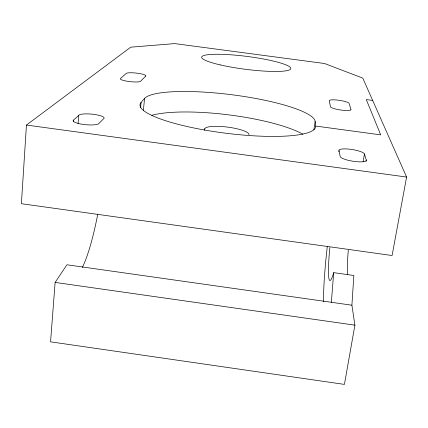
<?xml version="1.0" encoding="UTF-8"?>
<svg xmlns="http://www.w3.org/2000/svg" width="428" height="428" viewBox="0 0 428 428"><rect width="100%" height="100%" fill="white"/><g stroke="black" fill="none" stroke-linecap="round" stroke-linejoin="round"><path stroke-width="0.64" d="M26.445 125.051L21.4 203.701L392.091 255.521L406.6 177.053L362.794 78.121L324.526 63.515L174.779 43.602L130.727 47.176L26.445 125.051L406.6 177.053M351.907 305.201L66.939 264.777L55.121 282.416L50.558 341.833L344.422 384.398L354.903 325.162L351.907 305.201L353.849 275.493L333.701 272.652A58.791 5.157 -82.1 0 1 329.849 247.544M73.338 121.44L73.445 120.113L78.725 115.458A12.797 2.734 5.5 0 1 93.967 114.388A12.797 2.734 5.5 0 1 103.517 118.813L98.499 123.901L97.734 124.184A13.033 2.852 5.4 0 1 83.39 124.436A13.033 2.852 5.4 0 1 73.129 120.83L73.445 120.113M331.352 302.286L333.701 272.652M78.089 123.408L78.725 115.458M140.582 107.685L141.101 102.431L144.568 98.424A86.467 16.794 7.2 0 1 235.047 95.166A86.467 16.794 7.2 0 1 315.152 121.488L315.623 126.057L380.701 134.868L366.282 99.569L372.67 100.425M143.38 110.338L144.568 98.424M204.589 130.069L204.75 128.748A22.326 4.815 7.2 0 1 228.338 127.202A22.326 4.815 7.2 0 1 248.941 134.756M313.874 129.828L315.152 121.488M338.799 151.828L339.013 150.517A12.888 2.793 8.9 0 1 351.003 149.356A12.888 2.793 8.9 0 1 364.447 153.984L366.288 160.045L366.058 161.361M363.105 161.838L364.447 153.984M204.231 129.919L204.75 128.748M55.121 282.416L354.903 325.162M339.013 150.517L340.18 156.488A13.231 2.943 9 0 0 354.015 161.393A13.231 2.943 9 0 0 366.288 160.045M323.605 301.767A91.704 8.068 -82.1 0 1 327.286 246.517M97.702 214.423A90.838 16.259 -82.1 0 1 82.304 267.532M347.381 274.321A58.834 6.383 -82.1 0 1 348.301 250.129M315.623 126.057A88.484 17.591 7.2 0 1 221.891 132.712A88.484 17.591 7.2 0 1 141.101 102.431M151.865 115.298A85.878 18.591 7.2 0 1 228.263 114.806A85.878 18.591 7.2 0 1 302.864 134.194M145.755 76.029L140.635 81.229A10.288 1.792 6.2 0 1 128.839 81.486A10.288 1.792 6.2 0 1 120.461 78.511L126.244 73.407A9.94 1.675 6.3 0 1 137.565 73.242A9.94 1.675 6.3 0 1 145.755 76.029M350.955 109.531L349.077 103.346A10.021 1.701 8.3 0 0 338.73 100.254A10.021 1.701 8.3 0 0 329.266 100.682L330.453 106.77A10.368 1.819 8.4 0 0 341.186 110.076A10.368 1.819 8.4 0 0 350.955 109.531M220.11 64.874A44.94 6.479 7.3 0 0 290.575 69.133A44.94 6.479 7.3 0 0 228.012 54.613A44.94 6.479 7.3 0 0 220.11 64.874"/></g></svg>
